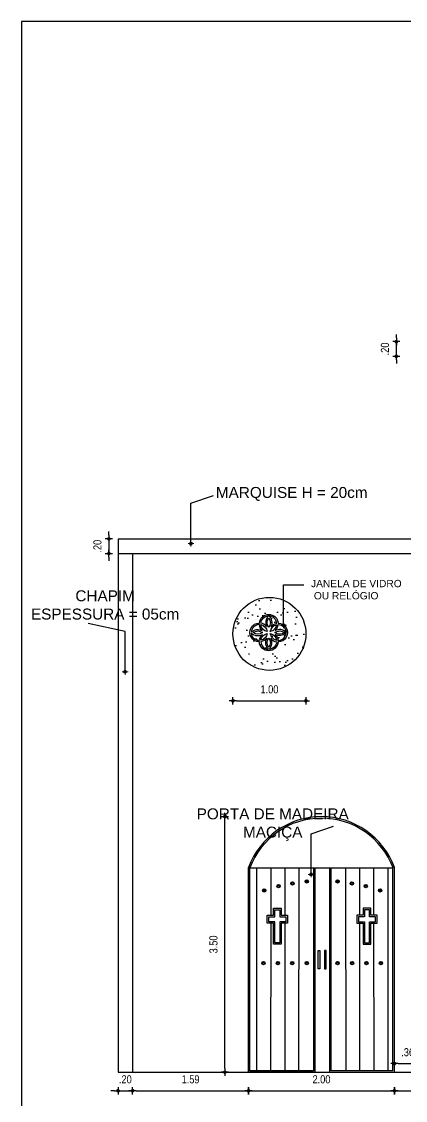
# Model space of a CAD drawing. Header units: millimetres. Extents: x 2739 to 2884, y 2105 to 2167.
# Drawn here: x 2868.23 to 2873.49, y 2152.35 to 2167.12 of the extents above; entities that cross this region are included whole.
import ezdxf

# ---------------------------------------------------------------- set-up
doc = ezdxf.new("R2010")
doc.units = ezdxf.units.MM
for name, color, linetype in [('A-PEN-08', 8, 'Continuous'), ('A-PEN-W', 7, 'Continuous'), ('COTA', 2, 'Continuous'), ('PORTAS', 2, 'Continuous'), ('puertas y ventanas', 2, 'Continuous')]:
    doc.layers.add(name, color=color, linetype=linetype)
doc.layers.add('COTAS', color=53, linetype='Continuous', lineweight=9)
doc.styles.add('CARIMBO_DADOS', font='arial.ttf', dxfattribs={"height": 0.1})
doc.styles.add('F2', font='ARIALN.TTF')
doc.styles.get("Standard").update_dxf_attribs({"font": 'arial.ttf'})
doc.dimstyles.new('ARQUITETURA', dxfattribs={"dimtxt": 0.11, "dimasz": 0.05, "dimexe": 0.1, "dimexo": 0, "dimgap": 0.1, "dimtad": 1, "dimzin": 5, "dimdsep": 46, "dimtxsty": 'F2', "dimblk": 'COTA', "dimcen": 0, "dimse1": 1, "dimse2": 1, "dimadec": 0, "dimazin": 0, "dimtfac": 2, "dimtix": 1, "dimtmove": 2, "dimatfit": 3, "dimldrblk": 'COTA', "dimfxl": 1, "dimtolj": 1, "dimtzin": 5, "dimarcsym": 0})
doc.dimstyles.get("Standard").update_dxf_attribs({"dimtxt": 0.18, "dimasz": 0.18, "dimexe": 0.18, "dimexo": 0.0625, "dimgap": 0.09, "dimtad": 0, "dimtih": 1, "dimtoh": 1, "dimdec": 4, "dimzin": 0, "dimdsep": 46, "dimtxsty": 'Standard', "dimcen": 0.09, "dimadec": 0, "dimazin": 0, "dimtfac": 1, "dimtdec": 4, "dimtofl": 0, "dimtmove": 0, "dimatfit": 3, "dimfxl": 1, "dimtolj": 1, "dimtzin": 0, "dimarcsym": 0})

# ---------------------------------------------------------------- blocks, each defined once
blk = doc.blocks.new('CIRCULOS')
at = {"layer": 'COTAS'}
for p, q in [((-4, 0), (4, 0)), ((0, 4), (0, -4))]:
    blk.add_line(p, q, dxfattribs=at)
for radius in [2, 1]:
    blk.add_circle((0, 0), radius, dxfattribs=at)
blk = doc.blocks.new('COTA')
at = {"layer": 'COTA'}
for p, q in [((-1, 0), (1, 0)), ((0, 1), (0, -1))]:
    blk.add_line(p, q, dxfattribs=at)
at = {"layer": 'COTA', "const_width": 0.5}
blk.add_lwpolyline([(-0.25, 0, 1), (0.25, 0, 1)], format="xyb", close=True, dxfattribs=at)
blk = doc.blocks.new('*D251')
at = {"layer": 'COTAS', "color": 0, "lineweight": -2}
for p, q in [((2869.504, 2152.485), (2869.454, 2152.485)), ((2869.554, 2152.485), (2869.754, 2152.485)), ((2869.804, 2152.485), (2869.854, 2152.485))]:
    blk.add_line(p, q, dxfattribs=at)
at = {"layer": 'Defpoints', "color": 0}
for p in [(2869.554, 2157.212), (2869.754, 2157.212), (2869.754, 2152.485)]:
    blk.add_point(p, dxfattribs=at)
at = {"layer": 'COTAS', "color": 0, "lineweight": -2, "xscale": 0.05, "yscale": 0.05, "zscale": 0.05}
blk.add_blockref('COTA', (2869.554, 2152.485), dxfattribs=at)
at = {"layer": 'COTAS', "color": 0, "lineweight": -2, "xscale": 0.05, "yscale": 0.05, "zscale": 0.05, "rotation": 180}
blk.add_blockref('COTA', (2869.754, 2152.485), dxfattribs=at)
at = {"layer": 'COTAS', "color": 0, "insert": (2869.654, 2152.641), "char_height": 0.11, "attachment_point": 5, "style": 'F2'}
blk.add_mtext('\\A1;.20', dxfattribs=at)
blk = doc.blocks.new('*D252')
at = {"layer": 'COTAS', "color": 0, "lineweight": -2}
blk.add_line((2869.804, 2152.485), (2871.292, 2152.485), dxfattribs=at)
at = {"layer": 'Defpoints', "color": 0}
for p in [(2869.754, 2157.212), (2871.342, 2153.024), (2871.342, 2152.485)]:
    blk.add_point(p, dxfattribs=at)
at = {"layer": 'COTAS', "color": 0, "lineweight": -2, "xscale": 0.05, "yscale": 0.05, "zscale": 0.05, "rotation": 180}
blk.add_blockref('COTA', (2869.754, 2152.485), dxfattribs=at)
at = {"layer": 'COTAS', "color": 0, "lineweight": -2, "xscale": 0.05, "yscale": 0.05, "zscale": 0.05}
blk.add_blockref('COTA', (2871.342, 2152.485), dxfattribs=at)
at = {"layer": 'COTAS', "color": 0, "insert": (2870.548, 2152.641), "char_height": 0.11, "attachment_point": 5, "style": 'F2'}
blk.add_mtext('\\A1;1.59', dxfattribs=at)
blk = doc.blocks.new('*D253')
at = {"layer": 'COTAS', "color": 0, "lineweight": -2}
blk.add_line((2871.392, 2152.485), (2873.292, 2152.485), dxfattribs=at)
at = {"layer": 'Defpoints', "color": 0}
for p in [(2871.342, 2153.024), (2873.342, 2152.94), (2873.342, 2152.485)]:
    blk.add_point(p, dxfattribs=at)
at = {"layer": 'COTAS', "color": 0, "lineweight": -2, "xscale": 0.05, "yscale": 0.05, "zscale": 0.05, "rotation": 180}
blk.add_blockref('COTA', (2871.342, 2152.485), dxfattribs=at)
at = {"layer": 'COTAS', "color": 0, "lineweight": -2, "xscale": 0.05, "yscale": 0.05, "zscale": 0.05}
blk.add_blockref('COTA', (2873.342, 2152.485), dxfattribs=at)
at = {"layer": 'COTAS', "color": 0, "insert": (2872.342, 2152.641), "char_height": 0.11, "attachment_point": 5, "style": 'F2'}
blk.add_mtext('\\A1;2.00', dxfattribs=at)
blk = doc.blocks.new('*D254')
at = {"layer": 'COTAS', "color": 0, "lineweight": -2}
blk.add_line((2873.392, 2152.485), (2874.979, 2152.485), dxfattribs=at)
at = {"layer": 'Defpoints', "color": 0}
for p in [(2873.342, 2152.94), (2875.029, 2152.739), (2875.029, 2152.485)]:
    blk.add_point(p, dxfattribs=at)
at = {"layer": 'COTAS', "color": 0, "lineweight": -2, "xscale": 0.05, "yscale": 0.05, "zscale": 0.05, "rotation": 180}
blk.add_blockref('COTA', (2873.342, 2152.485), dxfattribs=at)
at = {"layer": 'COTAS', "color": 0, "lineweight": -2, "xscale": 0.05, "yscale": 0.05, "zscale": 0.05}
blk.add_blockref('COTA', (2875.029, 2152.485), dxfattribs=at)
at = {"layer": 'COTAS', "color": 0, "insert": (2874.185, 2152.641), "char_height": 0.11, "attachment_point": 5, "style": 'F2'}
blk.add_mtext('\\A1;1.69', dxfattribs=at)
blk = doc.blocks.new('*D261')
at = {"layer": 'COTAS', "color": 0, "lineweight": -2}
blk.add_line((2871.179, 2157.823), (2872.079, 2157.823), dxfattribs=at)
at = {"layer": 'Defpoints', "color": 0}
for p in [(2871.129, 2158.739), (2872.129, 2158.739), (2872.129, 2157.823)]:
    blk.add_point(p, dxfattribs=at)
at = {"layer": 'COTAS', "color": 0, "lineweight": -2, "xscale": 0.05, "yscale": 0.05, "zscale": 0.05, "rotation": 180}
blk.add_blockref('COTA', (2871.129, 2157.823), dxfattribs=at)
at = {"layer": 'COTAS', "color": 0, "lineweight": -2, "xscale": 0.05, "yscale": 0.05, "zscale": 0.05}
blk.add_blockref('COTA', (2872.129, 2157.823), dxfattribs=at)
at = {"layer": 'COTAS', "color": 0, "insert": (2871.629, 2157.979), "char_height": 0.11, "attachment_point": 5, "style": 'F2'}
blk.add_mtext('\\A1;1.00', dxfattribs=at)
blk = doc.blocks.new('*D265')
at = {"layer": 'COTAS', "color": 0, "lineweight": -2}
for p, q in [((2869.429, 2160.089), (2869.429, 2160.139)), ((2869.429, 2160.039), (2869.429, 2159.839)), ((2869.429, 2159.789), (2869.429, 2159.739))]:
    blk.add_line(p, q, dxfattribs=at)
at = {"layer": 'Defpoints', "color": 0}
for p in [(2869.554, 2160.039), (2869.429, 2159.839), (2869.554, 2159.839)]:
    blk.add_point(p, dxfattribs=at)
at = {"layer": 'COTAS', "color": 0, "lineweight": -2, "xscale": 0.05, "yscale": 0.05, "zscale": 0.05}
for p, rotation in [((2869.429, 2160.039), 270), ((2869.429, 2159.839), 90)]:
    blk.add_blockref('COTA', p, dxfattribs=dict(at, rotation=rotation))
at = {"layer": 'COTAS', "color": 0, "insert": (2869.272, 2159.939), "char_height": 0.11, "attachment_point": 5, "rotation": 90, "style": 'F2'}
blk.add_mtext('\\A1;.20', dxfattribs=at)
blk = doc.blocks.new('*D270')
at = {"layer": 'COTAS', "color": 0, "lineweight": -2}
blk.add_line((2873.392, 2152.856), (2873.654, 2152.856), dxfattribs=at)
at = {"layer": 'Defpoints', "color": 0}
for p in [(2873.342, 2152.867), (2873.704, 2152.867), (2873.704, 2152.856)]:
    blk.add_point(p, dxfattribs=at)
at = {"layer": 'COTAS', "color": 0, "lineweight": -2, "xscale": 0.05, "yscale": 0.05, "zscale": 0.05, "rotation": 180}
blk.add_blockref('COTA', (2873.342, 2152.856), dxfattribs=at)
at = {"layer": 'COTAS', "color": 0, "lineweight": -2, "xscale": 0.05, "yscale": 0.05, "zscale": 0.05}
blk.add_blockref('COTA', (2873.704, 2152.856), dxfattribs=at)
at = {"layer": 'COTAS', "color": 0, "insert": (2873.523, 2153.012), "char_height": 0.11, "attachment_point": 5, "style": 'F2'}
blk.add_mtext('\\A1;.36', dxfattribs=at)
blk = doc.blocks.new('*D280')
at = {"layer": 'COTAS', "color": 0, "lineweight": -2}
for p, q in [((2873.368, 2162.789), (2873.368, 2162.839)), ((2873.368, 2162.539), (2873.368, 2162.739)), ((2873.368, 2162.489), (2873.368, 2162.439))]:
    blk.add_line(p, q, dxfattribs=at)
at = {"layer": 'Defpoints', "color": 0}
for p in [(2873.368, 2162.739), (2873.504, 2162.739), (2873.504, 2162.539)]:
    blk.add_point(p, dxfattribs=at)
at = {"layer": 'COTAS', "color": 0, "lineweight": -2, "xscale": 0.05, "yscale": 0.05, "zscale": 0.05}
for p, rotation in [((2873.368, 2162.739), 270), ((2873.368, 2162.539), 90)]:
    blk.add_blockref('COTA', p, dxfattribs=dict(at, rotation=rotation))
at = {"layer": 'COTAS', "color": 0, "insert": (2873.212, 2162.639), "char_height": 0.11, "attachment_point": 5, "rotation": 90, "style": 'F2'}
blk.add_mtext('\\A1;.20', dxfattribs=at)
blk = doc.blocks.new('*D414')
at = {"layer": 'COTAS', "color": 0, "lineweight": -2}
blk.add_line((2871.018, 2152.789), (2871.018, 2156.187), dxfattribs=at)
at = {"layer": 'Defpoints', "color": 0}
for p in [(2871.018, 2156.237), (2872.341, 2156.237), (2872.341, 2152.739)]:
    blk.add_point(p, dxfattribs=at)
at = {"layer": 'COTAS', "color": 0, "lineweight": -2, "xscale": 0.05, "yscale": 0.05, "zscale": 0.05}
for p, rotation in [((2871.018, 2156.237), 90), ((2871.018, 2152.739), 270)]:
    blk.add_blockref('COTA', p, dxfattribs=dict(at, rotation=rotation))
at = {"layer": 'COTAS', "color": 0, "insert": (2870.862, 2154.488), "char_height": 0.11, "attachment_point": 5, "rotation": 90, "style": 'F2'}
blk.add_mtext('\\A1;3.50', dxfattribs=at)

msp = doc.modelspace()

# ---------------------------------------------------------------- hatches: boundary and pattern name
at = {"layer": 'A-PEN-W'}
h = msp.add_hatch(dxfattribs=at)
h.set_pattern_fill('AR-SAND', color=256, scale=0.005, style=0)
h.set_pattern_definition([(37.5, (136.49141, 55.16952), (-0.008000156, 0.244706619), [0, -0.19304, 0, -0.2159, 0, -0.206375]), (7.5, (136.4914, 55.16952), (0.224761642, 0.35841255), [0, -0.10414, 0, -0.17399, 0, -0.066675]), (327.5, (136.3352, 55.16952), (0.395496185, 0.000718592), [0, -0.0635, 0, -0.2286, 0, -0.29845]), (317.5, (136.3352, 55.16952), (0.381778226, 0.11146466), [0, -0.03175, 0, -0.14986, 0, -0.17145])])
h.paths.add_polyline_path([(2871.129, 2158.739, 1), (2872.129, 2158.739, 1)])

# ---------------------------------------------------------------- linework, layer by layer
msp.add_lwpolyline([(2868.232, 2144.845), (2883.982, 2144.845), (2883.982, 2167.12), (2868.232, 2167.12)], close=True)
at = {"layer": 'PORTAS'}
for p, q in [((2869.554, 2160.039), (2869.554, 2152.739)), ((2869.554, 2160.039), (2873.704, 2160.039)), ((2869.554, 2159.839), (2873.704, 2159.839)), ((2869.754, 2159.839), (2869.754, 2152.739)), ((2871.342, 2155.252), (2871.342, 2155.539)), ((2871.362, 2155.536), (2873.322, 2155.536)), ((2873.322, 2152.759), (2873.322, 2155.536)), ((2873.342, 2152.739), (2873.342, 2155.539)), ((2869.554, 2152.739), (2882.504, 2152.739))]:
    msp.add_line(p, q, dxfattribs=at)
msp.add_circle((2871.629, 2158.739), 0.5, dxfattribs=at)
for radius, start, end in [(1.066, 20.2256, 159.7744), (1.046, 20.4201, 159.5799)]:
    msp.add_arc((2872.342, 2155.171), radius, start, end, dxfattribs=at)
at = {"layer": 'puertas y ventanas'}
for p, q in [((2871.362, 2152.759), (2871.362, 2155.536)), ((2872.233, 2155.536), (2872.233, 2152.759)), ((2872.253, 2155.536), (2872.253, 2152.739)), ((2872.45, 2155.536), (2872.45, 2152.739)), ((2872.47, 2155.536), (2872.47, 2152.759)), ((2871.342, 2152.739), (2871.342, 2155.252)), ((2872.253, 2152.739), (2871.342, 2152.739)), ((2872.233, 2152.759), (2871.362, 2152.759)), ((2873.322, 2152.759), (2872.47, 2152.759))]:
    msp.add_line(p, q, dxfattribs=at)
msp.add_lwpolyline([(2871.748, 2158.628, -0.938811), (2871.491, 2158.629, -1.002425), (2871.491, 2158.887, -0.926608), (2871.748, 2158.885, -1.002342), (2871.748, 2158.628)], format="xyb", dxfattribs=at)
for points in [[(2871.511, 2158.885, -0.384162), (2871.617, 2158.985, 0.310282), (2871.589, 2158.842, 0.177426)], [(2871.62, 2158.828, -0.328933), (2871.62, 2158.957, -0.328933)], [(2871.728, 2158.884, 0.387261), (2871.622, 2158.985, -0.317813), (2871.649, 2158.839, -0.181984)], [(2871.491, 2158.867, 0.401224), (2871.382, 2158.763, -0.321109), (2871.531, 2158.783, -0.186709)], [(2871.382, 2158.749, 0.322943), (2871.532, 2158.731, 0.182904), (2871.491, 2158.649, -0.392596)], [(2871.535, 2158.757, -0.328933), (2871.406, 2158.757, -0.328933)], [(2871.599, 2158.77, -0.328933), (2871.512, 2158.865, -0.328933)], [(2871.598, 2158.743, -0.319021), (2871.512, 2158.652, -0.319021)], [(2871.641, 2158.77, -0.324018), (2871.728, 2158.863, -0.324018)], [(2871.641, 2158.743, -0.324018), (2871.728, 2158.65, -0.324018)], [(2871.705, 2158.757, -0.328933), (2871.834, 2158.757, -0.328933)], [(2871.748, 2158.648, 0.396921), (2871.857, 2158.75, -0.323379), (2871.707, 2158.731, -0.186364)], [(2871.748, 2158.865, -0.396807), (2871.857, 2158.763, 0.320867), (2871.708, 2158.783, 0.183399)], [(2871.511, 2158.631, 0.389574), (2871.616, 2158.528, -0.334917), (2871.595, 2158.682, -0.196752)], [(2871.62, 2158.554, -0.328933), (2871.62, 2158.683, -0.328933)], [(2871.624, 2158.528, 0.321062), (2871.648, 2158.676, 0.18655), (2871.728, 2158.629, -0.383878)]]:
    msp.add_lwpolyline(points, format="xyb", close=True, dxfattribs=at)
for points in [[(2871.452, 2155.536), (2871.451, 2152.759)], [(2871.648, 2155.536), (2871.647, 2154.887)], [(2871.842, 2155.536), (2871.842, 2154.887)], [(2872.03, 2155.536), (2872.029, 2152.759)], [(2872.673, 2155.536), (2872.674, 2152.759)], [(2872.861, 2155.536), (2872.861, 2154.887)], [(2873.056, 2155.536), (2873.056, 2154.887)], [(2873.251, 2155.536), (2873.252, 2152.759)], [(2871.647, 2154.779), (2871.645, 2152.759)], [(2871.842, 2154.779), (2871.84, 2152.759)], [(2872.861, 2154.779), (2872.863, 2152.759)], [(2873.056, 2154.779), (2873.058, 2152.759)]]:
    msp.add_lwpolyline(points, dxfattribs=at)
for points in [[(2871.599, 2154.887), (2871.683, 2154.887), (2871.683, 2154.983), (2871.791, 2154.983), (2871.791, 2154.887), (2871.875, 2154.887), (2871.875, 2154.779), (2871.791, 2154.779), (2871.791, 2154.491), (2871.683, 2154.491), (2871.683, 2154.779), (2871.599, 2154.779)], [(2871.619, 2154.867), (2871.703, 2154.867), (2871.703, 2154.963), (2871.771, 2154.963), (2871.771, 2154.867), (2871.855, 2154.867), (2871.855, 2154.799), (2871.771, 2154.799), (2871.771, 2154.511), (2871.703, 2154.511), (2871.703, 2154.799), (2871.619, 2154.799)], [(2873.104, 2154.887), (2873.02, 2154.887), (2873.02, 2154.983), (2872.912, 2154.983), (2872.912, 2154.887), (2872.828, 2154.887), (2872.828, 2154.779), (2872.912, 2154.779), (2872.912, 2154.491), (2873.02, 2154.491), (2873.02, 2154.779), (2873.104, 2154.779)], [(2873.084, 2154.867), (2873, 2154.867), (2873, 2154.963), (2872.932, 2154.963), (2872.932, 2154.867), (2872.848, 2154.867), (2872.848, 2154.799), (2872.932, 2154.799), (2872.932, 2154.511), (2873, 2154.511), (2873, 2154.799), (2873.084, 2154.799)], [(2872.296, 2154.405), (2872.321, 2154.405), (2872.321, 2154.152), (2872.296, 2154.152)], [(2872.407, 2154.405), (2872.383, 2154.405), (2872.383, 2154.152), (2872.407, 2154.152)]]:
    msp.add_lwpolyline(points, close=True, dxfattribs=at)
for centre, radius in [((2871.944, 2155.323), 0.0228), ((2871.944, 2155.323), 0.0131), ((2872.14, 2155.351), 0.0228), ((2872.14, 2155.351), 0.0131), ((2872.563, 2155.351), 0.0228), ((2872.563, 2155.351), 0.0131), ((2872.759, 2155.323), 0.0228), ((2872.759, 2155.323), 0.0131), ((2871.557, 2155.228), 0.0228), ((2871.557, 2155.228), 0.0131), ((2871.754, 2155.287), 0.0228), ((2871.754, 2155.287), 0.0131), ((2872.949, 2155.287), 0.0228), ((2872.949, 2155.287), 0.0131), ((2873.146, 2155.228), 0.0228), ((2873.146, 2155.228), 0.0131), ((2871.547, 2154.232), 0.0228), ((2871.547, 2154.232), 0.0131), ((2871.746, 2154.232), 0.0228), ((2871.746, 2154.232), 0.0131), ((2871.941, 2154.232), 0.0228), ((2871.941, 2154.232), 0.0131), ((2872.14, 2154.232), 0.0228), ((2872.14, 2154.232), 0.0131), ((2872.563, 2154.232), 0.0228), ((2872.563, 2154.232), 0.0131), ((2872.762, 2154.232), 0.0228), ((2872.762, 2154.232), 0.0131), ((2872.957, 2154.232), 0.0228), ((2872.957, 2154.232), 0.0131), ((2873.157, 2154.232), 0.0228), ((2873.157, 2154.232), 0.0131)]:
    msp.add_circle(centre, radius, dxfattribs=at)

# ---------------------------------------------------------------- texts
at = {"color": 230, "char_height": 0.15, "attachment_point": 5, "style": 'CARIMBO_DADOS'}
for s, insert in [('MARQUISE H = 20cm', (2871.934, 2160.654)), ('CHAPIM \\PESPESSURA = 05cm', (2869.377, 2159.134)), ('PORTA DE MADEIRA \\PMACIÇA', (2871.674, 2156.127))]:
    msp.add_mtext(s, dxfattribs=dict(at, insert=insert))
at = {"layer": 'A-PEN-08', "color": 230, "ltscale": 0.05, "insert": (2872.199, 2159.478), "char_height": 0.1, "attachment_point": 1, "style": 'CARIMBO_DADOS'}
msp.add_mtext('JANELA DE VIDRO\\P OU RELÓGIO', dxfattribs=at)

# ---------------------------------------------------------------- dimensions: what is measured, and where the dimension line sits
at = {"layer": 'COTAS'}
for base, p1, p2, picture, middle in [((2873.368, 2162.739), (2873.504, 2162.539), (2873.504, 2162.739), '*D280', (2873.212, 2162.639)), ((2869.429, 2159.839), (2869.554, 2160.039), (2869.554, 2159.839), '*D265', (2869.272, 2159.939)), ((2871.018, 2156.237), (2872.341, 2152.739), (2872.341, 2156.237), '*D414', (2870.862, 2154.488))]:
    dim = msp.add_linear_dim(base=base, p1=p1, p2=p2, angle=90, dimstyle='ARQUITETURA', dxfattribs=at)
    dim.commit()
    dim.dimension.update_dxf_attribs({"geometry": picture, "text_midpoint": middle})
for base, p1, p2, picture, middle in [((2872.129, 2157.823), (2871.129, 2158.739), (2872.129, 2158.739), '*D261', (2871.629, 2157.979)), ((2869.754, 2152.485), (2869.554, 2157.212), (2869.754, 2157.212), '*D251', (2869.654, 2152.641)), ((2871.342, 2152.485), (2869.754, 2157.212), (2871.342, 2153.024), '*D252', (2870.548, 2152.641)), ((2873.342, 2152.485), (2871.342, 2153.024), (2873.342, 2152.94), '*D253', (2872.342, 2152.641)), ((2873.704, 2152.856), (2873.342, 2152.867), (2873.704, 2152.867), '*D270', (2873.523, 2153.012)), ((2875.029, 2152.485), (2873.342, 2152.94), (2875.029, 2152.739), '*D254', (2874.185, 2152.641))]:
    dim = msp.add_linear_dim(base=base, p1=p1, p2=p2, dimstyle='ARQUITETURA', dxfattribs=at)
    dim.commit()
    dim.dimension.update_dxf_attribs({"geometry": picture, "text_midpoint": middle})

# ---------------------------------------------------------------- leaders
at = {"layer": 'A-PEN-08', "ltscale": 0.05}
for points in [[(2870.553, 2159.974), (2870.553, 2160.527), (2870.861, 2160.635)], [(2870.553, 2159.974), (2870.553, 2160.527), (2870.861, 2160.635)], [(2871.823, 2158.856), (2871.823, 2159.409), (2872.1, 2159.409)], [(2871.823, 2158.856), (2871.823, 2159.409), (2872.1, 2159.409)], [(2869.651, 2158.22), (2869.651, 2158.773), (2869.143, 2158.881)], [(2872.199, 2155.447), (2872.199, 2156), (2872.506, 2156.108)]]:
    msp.add_leader(points, dimstyle='Standard', override={"dimtxt": 0.1, "dimasz": 0.01, "dimexe": 0, "dimexo": 0, "dimgap": 0.07, "dimtad": 0, "dimtih": 0, "dimtoh": 0, "dimdec": 2, "dimzin": 5, "dimtxsty": 'CARIMBO_DADOS', "dimcen": 0, "dimse1": 1, "dimse2": 1, "dimclrd": 8, "dimclre": 8, "dimclrt": 230, "dimtfac": 100, "dimtdec": 2, "dimtix": 1, "dimtofl": 1, "dimtmove": 2, "dimldrblk": 'CIRCULOS', "dimfxl": 0, "dimfxlon": 1, "dimtzin": 5, "dimarcsym": 1}, dxfattribs=at)

doc.saveas('drawing.dxf')
